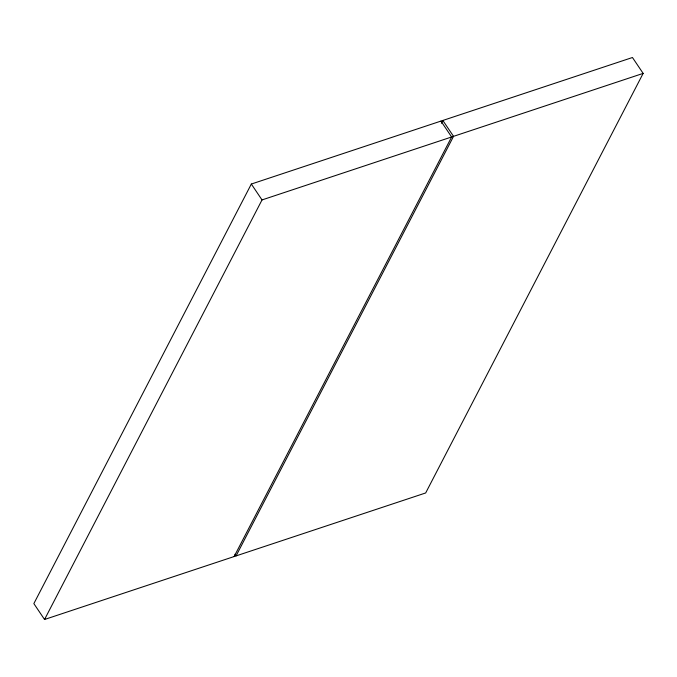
<?xml version="1.0" encoding="UTF-8"?>
<svg xmlns="http://www.w3.org/2000/svg" width="677" height="677" viewBox="0 0 677 677"><rect width="100%" height="100%" fill="white"/><g stroke="black" fill="none" stroke-linecap="round" stroke-linejoin="round"><path stroke-width="1.02" d="M251.328 184.042L33.85 603.605L44.547 619.489L425.672 492.958L643.15 73.395L632.453 57.511L251.328 184.042L262.024 199.927L44.547 619.489M441.387 123.282L442.843 120.464L453.539 136.348L236.061 555.902L234.936 554.235M234.157 556.536L451.635 136.982L440.939 121.098M262.024 199.927L643.15 73.395"/></g></svg>
